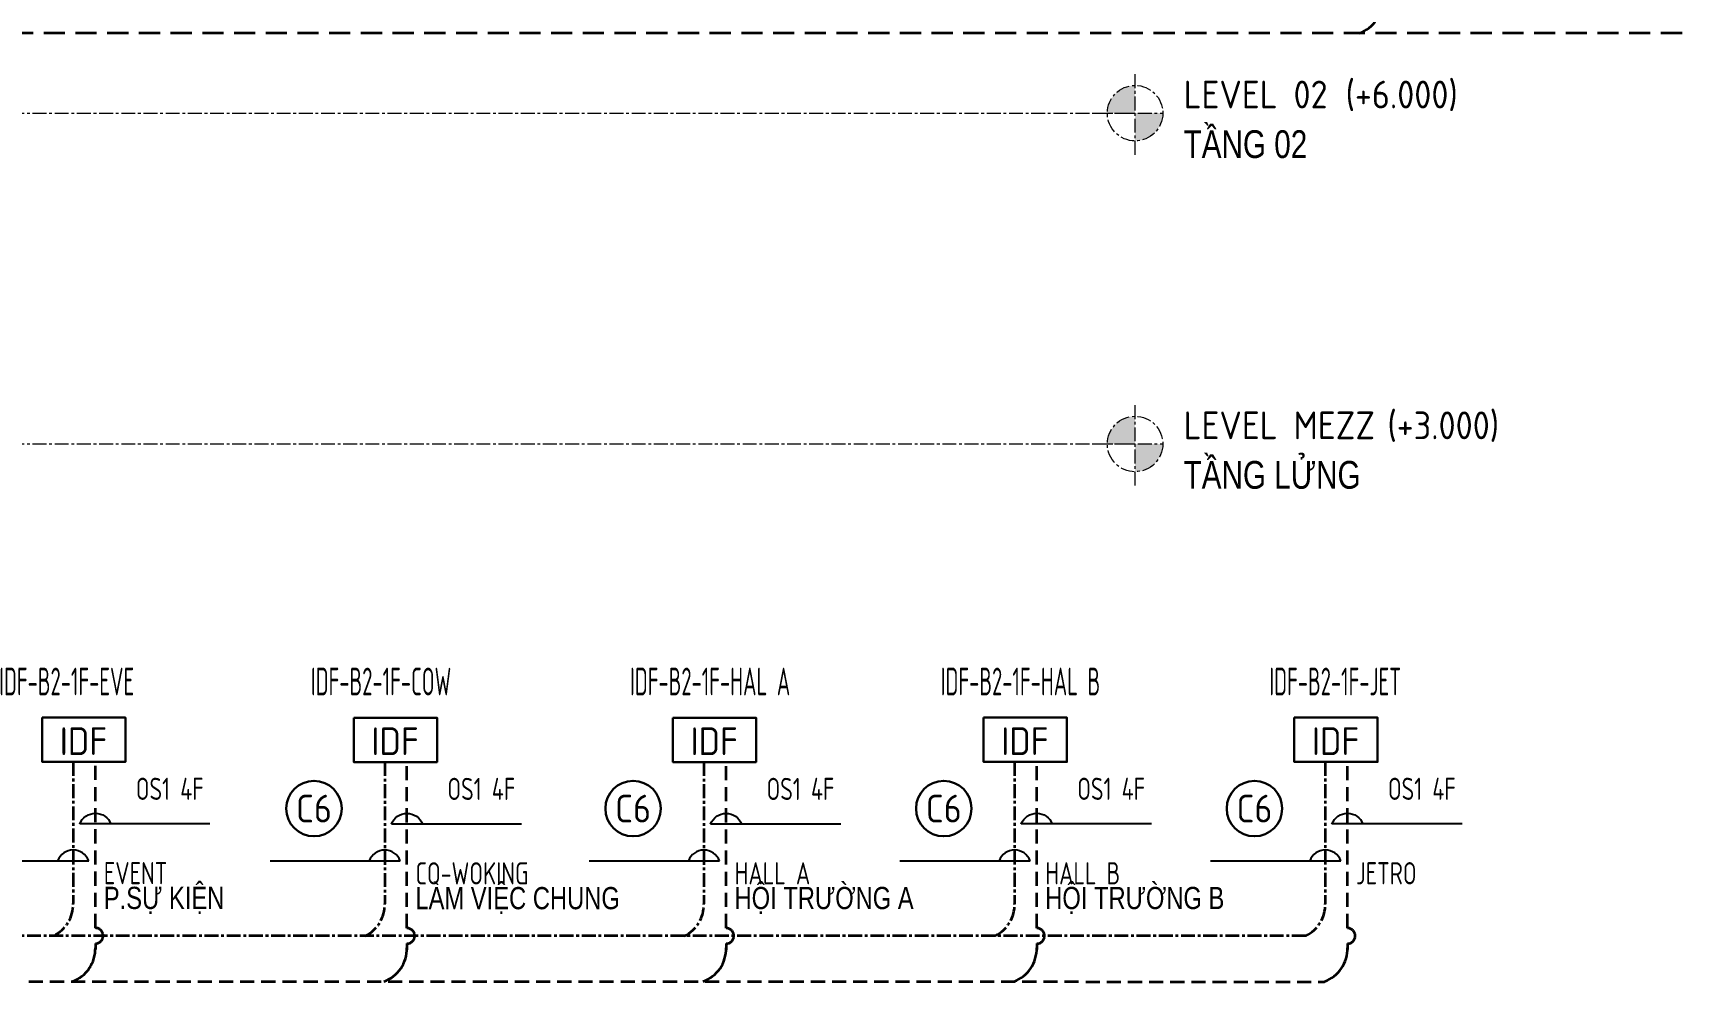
# Model space of a CAD drawing. Header units: millimetres. Extents: x -197 to 1453, y -101 to 618.
# Drawn here: x 587.1 to 735.7, y 228.5 to 314.1 of the extents above; entities that cross this region are included whole.
import ezdxf
from ezdxf.enums import TextEntityAlignment as Align

# ---------------------------------------------------------------- set-up
doc = ezdxf.new("R2010")
doc.units = ezdxf.units.MM
for name, pattern in [('HC-B_EC0-112 ZONE B-TELEPHONE & DATA SYSTEM SCHEMATIC (200529)$0$x-219010-E-00_Tell & Data System Schematic$0$CENTER', [2, 1.25, -0.25, 0.25, -0.25]), ('HC-B_EC0-112 ZONE B-TELEPHONE & DATA SYSTEM SCHEMATIC (200529)$0$x-219010-E-00_Tell & Data System Schematic$0$GEC-COMM_HIDDEN', [9.525, 6.35, -3.175]), ('HC-B_EC0-112 ZONE B-TELEPHONE & DATA SYSTEM SCHEMATIC (200529)$0$xx-219010_E-Tell & Data System Floor line$0$CENTER', [2, 1.25, -0.25, 0.25, -0.25])]:
    doc.linetypes.add(name, pattern=pattern)
for name, color, linetype, lineweight in [('HC-B_EC0-112 ZONE B-TELEPHONE & DATA SYSTEM SCHEMATIC (200529)$0$GEC-E-COMM-CABLE-CAT6', 3, 'HC-B_EC0-112 ZONE B-TELEPHONE & DATA SYSTEM SCHEMATIC (200529)$0$x-219010-E-00_Tell & Data System Schematic$0$CENTER', 35), ('HC-B_EC0-112 ZONE B-TELEPHONE & DATA SYSTEM SCHEMATIC (200529)$0$GEC-E-COMM-EQPM', 6, 'Continuous', 30), ('HC-B_EC0-112 ZONE B-TELEPHONE & DATA SYSTEM SCHEMATIC (200529)$0$GEC-E-COMM-OPTICAL FIBER- 4F', 5, 'HC-B_EC0-112 ZONE B-TELEPHONE & DATA SYSTEM SCHEMATIC (200529)$0$x-219010-E-00_Tell & Data System Schematic$0$GEC-COMM_HIDDEN', 35), ('HC-B_EC0-112 ZONE B-TELEPHONE & DATA SYSTEM SCHEMATIC (200529)$0$GEC-E-DIAG-EQPM', 6, 'Continuous', 30), ('HC-B_EC0-112 ZONE B-TELEPHONE & DATA SYSTEM SCHEMATIC (200529)$0$xx-219010_E-Tell & Data System Floor line$0$GEC-G-DIAG-FLOR', 8, 'HC-B_EC0-112 ZONE B-TELEPHONE & DATA SYSTEM SCHEMATIC (200529)$0$xx-219010_E-Tell & Data System Floor line$0$CENTER', 9)]:
    doc.layers.add(name, color=color, linetype=linetype, lineweight=lineweight)
doc.layers.add('HC-B_EC0-112 ZONE B-TELEPHONE & DATA SYSTEM SCHEMATIC (200529)$0$GEC-G-ANNO-TEXT-EN', color=7, linetype='Continuous')
doc.styles.add('HC-B_EC0-112 ZONE B-TELEPHONE & DATA SYSTEM SCHEMATIC (200529)$0$x-219010-E-00_Tell & Data System Schematic$0$GEC-EN_Text Style-2.5mm-Isocp', font='isocp.shx', dxfattribs={"width": 0.8, "height": 2.5})
doc.styles.add('HC-B_EC0-112 ZONE B-TELEPHONE & DATA SYSTEM SCHEMATIC (200529)$0$x-219010-E-00_Tell & Data System Schematic$0$GEC-VN_Text Style-2.5mm-Hoatbif-WF 0.8', font='hoatbif.shx', dxfattribs={"width": 0.8, "height": 2.5})
doc.styles.add('HC-B_EC0-112 ZONE B-TELEPHONE & DATA SYSTEM SCHEMATIC (200529)$0$xx-219010_E-Tell & Data System Floor line$0$GEC-EN_Text Style-2.5mm-Isocp', font='isocp.shx', dxfattribs={"height": 2.5})
doc.styles.add('HC-B_EC0-112 ZONE B-TELEPHONE & DATA SYSTEM SCHEMATIC (200529)$0$xx-219010_E-Tell & Data System Floor line$0$GEC-VN_Text Style-2.5mm-Hoatbif-WF 0.8', font='hoatbif.shx', dxfattribs={"width": 0.8, "height": 2.5})

# ---------------------------------------------------------------- blocks, each defined once
blk = doc.blocks.new('HC-B_EC0-112 ZONE B-TELEPHONE & DATA SYSTEM SCHEMATIC (200529)$0$xx-219010_E-Tell & Data System Floor line$0$GEC-M&E_ELEVATION LEVEL')
at = {"lineweight": 9}
h = blk.add_hatch(color=251, dxfattribs=at)
edge = h.paths.add_edge_path(flags=0)
edge.add_line((0, 0), (-2.5, 0))
edge.add_arc((0, 0), 2.5, 90, 180, ccw=False)
edge.add_line((0, 2.5), (0, 0))
h = blk.add_hatch(color=251, dxfattribs=at)
edge = h.paths.add_edge_path(flags=0)
edge.add_line((0, 0), (2.5, 0))
edge.add_arc((0, 0), 2.5, -90, 0, ccw=False)
edge.add_line((0, -2.5), (0, 0))
for p, q in [((0, -3.75), (0, 3.75)), ((-3.75, 0), (2.5, 0))]:
    blk.add_line(p, q, dxfattribs=at)
blk.add_circle((0, 0), 2.5, dxfattribs=at)
at = {"color": 7, "style": 'HC-B_EC0-112 ZONE B-TELEPHONE & DATA SYSTEM SCHEMATIC (200529)$0$xx-219010_E-Tell & Data System Floor line$0$GEC-EN_Text Style-2.5mm-Isocp'}
for tag, p in [('GEC-NAME', (4.07, 0.43)), ('DESCRIPTION-1', (4.07, -3.07)), ('DESCRIPTION-2', (4.07, -6.57)), ('SPARE', (4.07, -10.07))]:
    blk.add_attdef(tag, p, '', height=2.5, dxfattribs=at)
blk = doc.blocks.new('HC-B_EC0-112 ZONE B-TELEPHONE & DATA SYSTEM SCHEMATIC (200529)$0$xx-219010_E-Tell & Data System Floor line', base_point=(-18, 186.01))
at = {"layer": 'HC-B_EC0-112 ZONE B-TELEPHONE & DATA SYSTEM SCHEMATIC (200529)$0$xx-219010_E-Tell & Data System Floor line$0$GEC-G-DIAG-FLOR'}
for p, q in [((396.89, 492.84), (756.25, 492.84)), ((396.89, 463.03), (756.25, 463.03))]:
    blk.add_line(p, q, dxfattribs=at)
ref = blk.add_blockref('HC-B_EC0-112 ZONE B-TELEPHONE & DATA SYSTEM SCHEMATIC (200529)$0$xx-219010_E-Tell & Data System Floor line$0$GEC-M&E_ELEVATION LEVEL', (756.25, 492.84), dxfattribs=at)
ref.add_attrib('GEC-NAME', 'LEVEL 02', (760.62, 493.27), dxfattribs={"layer": '0', "color": 7, "height": 2.5, "style": 'HC-B_EC0-112 ZONE B-TELEPHONE & DATA SYSTEM SCHEMATIC (200529)$0$xx-219010_E-Tell & Data System Floor line$0$GEC-EN_Text Style-2.5mm-Isocp'})
ref.add_attrib('DESCRIPTION-1', 'TÇNG 02', (760.62, 488.8), dxfattribs={"layer": '0', "color": 7, "height": 2.5, "style": 'HC-B_EC0-112 ZONE B-TELEPHONE & DATA SYSTEM SCHEMATIC (200529)$0$xx-219010_E-Tell & Data System Floor line$0$GEC-VN_Text Style-2.5mm-Hoatbif-WF 0.8', "width": 0.8})
ref.add_attrib('DESCRIPTION-2', '(+6.000)', (775.22, 493.27), dxfattribs={"layer": '0', "color": 7, "height": 2.5, "style": 'HC-B_EC0-112 ZONE B-TELEPHONE & DATA SYSTEM SCHEMATIC (200529)$0$xx-219010_E-Tell & Data System Floor line$0$GEC-EN_Text Style-2.5mm-Isocp'})
ref = blk.add_blockref('HC-B_EC0-112 ZONE B-TELEPHONE & DATA SYSTEM SCHEMATIC (200529)$0$xx-219010_E-Tell & Data System Floor line$0$GEC-M&E_ELEVATION LEVEL', (756.25, 463.03), dxfattribs=at)
ref.add_attrib('GEC-NAME', 'LEVEL MEZZ', (760.62, 463.46), dxfattribs={"layer": '0', "color": 7, "height": 2.5, "style": 'HC-B_EC0-112 ZONE B-TELEPHONE & DATA SYSTEM SCHEMATIC (200529)$0$xx-219010_E-Tell & Data System Floor line$0$GEC-EN_Text Style-2.5mm-Isocp'})
ref.add_attrib('DESCRIPTION-1', 'TÇNG LöNG', (760.62, 459), dxfattribs={"layer": '0', "color": 7, "height": 2.5, "style": 'HC-B_EC0-112 ZONE B-TELEPHONE & DATA SYSTEM SCHEMATIC (200529)$0$xx-219010_E-Tell & Data System Floor line$0$GEC-VN_Text Style-2.5mm-Hoatbif-WF 0.8', "width": 0.8})
ref.add_attrib('DESCRIPTION-2', '(+3.000)', (778.99, 463.46), dxfattribs={"layer": '0', "color": 7, "height": 2.5, "style": 'HC-B_EC0-112 ZONE B-TELEPHONE & DATA SYSTEM SCHEMATIC (200529)$0$xx-219010_E-Tell & Data System Floor line$0$GEC-EN_Text Style-2.5mm-Isocp'})
blk = doc.blocks.new('HC-B_EC0-112 ZONE B-TELEPHONE & DATA SYSTEM SCHEMATIC (200529)$0$x-219010-E-00_Tell & Data System Schematic$0$GEC-E_COMMS-RDF (1)')
blk.add_lwpolyline([(-5.5, 0), (2, 0), (2, -4), (-5.5, -4)], close=True)
at = {"color": 7, "style": 'HC-B_EC0-112 ZONE B-TELEPHONE & DATA SYSTEM SCHEMATIC (200529)$0$x-219010-E-00_Tell & Data System Schematic$0$GEC-EN_Text Style-2.5mm-Isocp'}
for tag, p in [('DESCRIPTION-1', (7.72, -1.46)), ('DESCRIPTION-2', (7.72, -4.96)), ('SPARE', (7.72, -8.46))]:
    blk.add_attdef(tag, p, '', height=2.5, dxfattribs=at)
blk.add_attdef('GEC-NAME', text='', height=2.5, dxfattribs=at).set_placement((-1.78, -2.12), align=Align.MIDDLE)
blk = doc.blocks.new('HC-B_EC0-112 ZONE B-TELEPHONE & DATA SYSTEM SCHEMATIC (200529)$0$x-219010-E-00_Tell & Data System Schematic$0$Ky hieu cap')
blk.add_lwpolyline([(523.79, 257.11), (534.36, 257.11), (535.52, 257.11)])
blk.add_arc((534.12, 256.59), 1.49, 20.0579, 159.9421)
blk = doc.blocks.new('HC-B_EC0-112 ZONE B-TELEPHONE & DATA SYSTEM SCHEMATIC (200529)$0$x-219010-E-00_Tell & Data System Schematic$0$GEC-E_COMMS-CABLE-CAT.6')
blk.add_circle((0, 0), 2.5)
at = {"color": 7, "style": 'HC-B_EC0-112 ZONE B-TELEPHONE & DATA SYSTEM SCHEMATIC (200529)$0$x-219010-E-00_Tell & Data System Schematic$0$GEC-EN_Text Style-2.5mm-Isocp'}
for tag, p in [('DESCRIPTION-1', (8.39, 0.28)), ('DESCRIPTION-2', (8.39, -3.22)), ('SPARE', (8.39, -6.72))]:
    blk.add_attdef(tag, p, '', height=2.5, dxfattribs=at)
blk.add_attdef('GEC-NAME', text='', height=2.5, dxfattribs=at).set_placement((0, 0), align=Align.MIDDLE)
blk = doc.blocks.new('HC-B_EC0-112 ZONE B-TELEPHONE & DATA SYSTEM SCHEMATIC (200529)')
at = {"layer": 'HC-B_EC0-112 ZONE B-TELEPHONE & DATA SYSTEM SCHEMATIC (200529)$0$GEC-E-COMM-CABLE-CAT6'}
for p, q in [((590.69, 248.37), (590.69, 235.61)), ((618.77, 248.36), (618.77, 235.59)), ((647.53, 248.36), (647.53, 235.59)), ((675.53, 248.37), (675.53, 235.6)), ((703.53, 248.37), (703.53, 235.6)), ((701.78, 232.7), (461.95, 232.71))]:
    blk.add_line(p, q, dxfattribs=at)
for centre in [(587.55, 235.53), (615.63, 235.51), (644.39, 235.51), (672.39, 235.52), (700.39, 235.52)]:
    blk.add_arc(centre, 3.14, 296.282, 1.4658, dxfattribs=at)
at = {"layer": 'HC-B_EC0-112 ZONE B-TELEPHONE & DATA SYSTEM SCHEMATIC (200529)$0$GEC-E-COMM-OPTICAL FIBER- 4F', "ltscale": 0.2}
for p, q in [((592.69, 233.41), (592.69, 248.37)), ((620.77, 233.4), (620.77, 248.36)), ((649.53, 233.4), (649.53, 248.36)), ((677.53, 233.4), (677.53, 248.37)), ((705.53, 233.4), (705.53, 248.37)), ((592.69, 232.01), (592.69, 231.46)), ((620.77, 232), (620.77, 231.45)), ((649.53, 232), (649.53, 231.45)), ((677.53, 232), (677.53, 231.46)), ((705.53, 232), (705.53, 231.46)), ((434.29, 228.6), (703.45, 228.57))]:
    blk.add_line(p, q, dxfattribs=at)
at = {"layer": 'HC-B_EC0-112 ZONE B-TELEPHONE & DATA SYSTEM SCHEMATIC (200529)$0$GEC-E-COMM-OPTICAL FIBER- 4F', "linetype": 'HC-B_EC0-112 ZONE B-TELEPHONE & DATA SYSTEM SCHEMATIC (200529)$0$x-219010-E-00_Tell & Data System Schematic$0$GEC-COMM_HIDDEN', "ltscale": 0.3}
blk.add_lwpolyline([(735.68, 314.05), (426.7, 314.05, 0.414214), (424.7, 312.05), (424.7, 228.45)], format="xyb", dxfattribs=at)
at = {"layer": 'HC-B_EC0-112 ZONE B-TELEPHONE & DATA SYSTEM SCHEMATIC (200529)$0$GEC-E-COMM-OPTICAL FIBER- 4F'}
for centre, radius, start, end in [((705.55, 317), 3.14, 289.8253, 1.4658), ((592.69, 232.71), 0.7, 270, 90), ((620.77, 232.7), 0.7, 270, 90), ((649.53, 232.7), 0.7, 270, 90), ((677.53, 232.7), 0.7, 270, 90), ((705.53, 232.7), 0.7, 270, 90), ((589.55, 231.55), 3.14, 289.8253, 1.4658), ((617.63, 231.54), 3.14, 289.8253, 1.4658), ((646.39, 231.54), 3.14, 289.8253, 1.4658), ((674.39, 231.55), 3.14, 289.8253, 1.4658), ((702.39, 231.55), 3.14, 289.8253, 1.4658)]:
    blk.add_arc(centre, radius, start, end, dxfattribs=at)
blk.add_blockref('HC-B_EC0-112 ZONE B-TELEPHONE & DATA SYSTEM SCHEMATIC (200529)$0$xx-219010_E-Tell & Data System Floor line', (-87.86, 0))
at = {"layer": 'HC-B_EC0-112 ZONE B-TELEPHONE & DATA SYSTEM SCHEMATIC (200529)$0$GEC-E-COMM-EQPM'}
ref = blk.add_blockref('HC-B_EC0-112 ZONE B-TELEPHONE & DATA SYSTEM SCHEMATIC (200529)$0$x-219010-E-00_Tell & Data System Schematic$0$GEC-E_COMMS-RDF (1)', (593.4, 252.37), dxfattribs=at)
ref.add_attrib('GEC-NAME', 'IDF', dxfattribs={"layer": '0', "color": 7, "height": 2.5, "style": 'HC-B_EC0-112 ZONE B-TELEPHONE & DATA SYSTEM SCHEMATIC (200529)$0$x-219010-E-00_Tell & Data System Schematic$0$GEC-EN_Text Style-2.5mm-Isocp'}).set_placement((591.62, 250.25), align=Align.MIDDLE)
ref.add_attrib('DESCRIPTION-1', 'IDF-B2-1F-EVE', (584.02, 254.37), dxfattribs={"layer": '0', "color": 7, "height": 2.5, "style": 'HC-B_EC0-112 ZONE B-TELEPHONE & DATA SYSTEM SCHEMATIC (200529)$0$x-219010-E-00_Tell & Data System Schematic$0$GEC-EN_Text Style-2.5mm-Isocp', "width": 0.6})
ref = blk.add_blockref('HC-B_EC0-112 ZONE B-TELEPHONE & DATA SYSTEM SCHEMATIC (200529)$0$x-219010-E-00_Tell & Data System Schematic$0$GEC-E_COMMS-RDF (1)', (621.48, 252.36), dxfattribs=at)
ref.add_attrib('GEC-NAME', 'IDF', dxfattribs={"layer": '0', "color": 7, "height": 2.5, "style": 'HC-B_EC0-112 ZONE B-TELEPHONE & DATA SYSTEM SCHEMATIC (200529)$0$x-219010-E-00_Tell & Data System Schematic$0$GEC-EN_Text Style-2.5mm-Isocp'}).set_placement((619.7, 250.24), align=Align.MIDDLE)
ref.add_attrib('DESCRIPTION-1', 'IDF-B2-1F-COW', (612.11, 254.37), dxfattribs={"layer": '0', "color": 7, "height": 2.5, "style": 'HC-B_EC0-112 ZONE B-TELEPHONE & DATA SYSTEM SCHEMATIC (200529)$0$x-219010-E-00_Tell & Data System Schematic$0$GEC-EN_Text Style-2.5mm-Isocp', "width": 0.6})
ref = blk.add_blockref('HC-B_EC0-112 ZONE B-TELEPHONE & DATA SYSTEM SCHEMATIC (200529)$0$x-219010-E-00_Tell & Data System Schematic$0$GEC-E_COMMS-RDF (1)', (650.24, 252.36), dxfattribs=at)
ref.add_attrib('GEC-NAME', 'IDF', dxfattribs={"layer": '0', "color": 7, "height": 2.5, "style": 'HC-B_EC0-112 ZONE B-TELEPHONE & DATA SYSTEM SCHEMATIC (200529)$0$x-219010-E-00_Tell & Data System Schematic$0$GEC-EN_Text Style-2.5mm-Isocp'}).set_placement((648.46, 250.24), align=Align.MIDDLE)
ref.add_attrib('DESCRIPTION-1', 'IDF-B2-1F-HAL A', (640.87, 254.37), dxfattribs={"layer": '0', "color": 7, "height": 2.5, "style": 'HC-B_EC0-112 ZONE B-TELEPHONE & DATA SYSTEM SCHEMATIC (200529)$0$x-219010-E-00_Tell & Data System Schematic$0$GEC-EN_Text Style-2.5mm-Isocp', "width": 0.6})
ref = blk.add_blockref('HC-B_EC0-112 ZONE B-TELEPHONE & DATA SYSTEM SCHEMATIC (200529)$0$x-219010-E-00_Tell & Data System Schematic$0$GEC-E_COMMS-RDF (1)', (678.24, 252.37), dxfattribs=at)
ref.add_attrib('GEC-NAME', 'IDF', dxfattribs={"layer": '0', "color": 7, "height": 2.5, "style": 'HC-B_EC0-112 ZONE B-TELEPHONE & DATA SYSTEM SCHEMATIC (200529)$0$x-219010-E-00_Tell & Data System Schematic$0$GEC-EN_Text Style-2.5mm-Isocp'}).set_placement((676.46, 250.25), align=Align.MIDDLE)
ref.add_attrib('DESCRIPTION-1', 'IDF-B2-1F-HAL B', (668.87, 254.37), dxfattribs={"layer": '0', "color": 7, "height": 2.5, "style": 'HC-B_EC0-112 ZONE B-TELEPHONE & DATA SYSTEM SCHEMATIC (200529)$0$x-219010-E-00_Tell & Data System Schematic$0$GEC-EN_Text Style-2.5mm-Isocp', "width": 0.6})
ref = blk.add_blockref('HC-B_EC0-112 ZONE B-TELEPHONE & DATA SYSTEM SCHEMATIC (200529)$0$x-219010-E-00_Tell & Data System Schematic$0$GEC-E_COMMS-RDF (1)', (706.24, 252.37), dxfattribs=at)
ref.add_attrib('GEC-NAME', 'IDF', dxfattribs={"layer": '0', "color": 7, "height": 2.5, "style": 'HC-B_EC0-112 ZONE B-TELEPHONE & DATA SYSTEM SCHEMATIC (200529)$0$x-219010-E-00_Tell & Data System Schematic$0$GEC-EN_Text Style-2.5mm-Isocp'}).set_placement((704.46, 250.25), align=Align.MIDDLE)
ref.add_attrib('DESCRIPTION-1', 'IDF-B2-1F-JET', (698.49, 254.37), dxfattribs={"layer": '0', "color": 7, "height": 2.5, "style": 'HC-B_EC0-112 ZONE B-TELEPHONE & DATA SYSTEM SCHEMATIC (200529)$0$x-219010-E-00_Tell & Data System Schematic$0$GEC-EN_Text Style-2.5mm-Isocp', "width": 0.6})
at = {"layer": 'HC-B_EC0-112 ZONE B-TELEPHONE & DATA SYSTEM SCHEMATIC (200529)$0$GEC-E-DIAG-EQPM', "color": 1}
ref = blk.add_blockref('HC-B_EC0-112 ZONE B-TELEPHONE & DATA SYSTEM SCHEMATIC (200529)$0$x-219010-E-00_Tell & Data System Schematic$0$GEC-E_COMMS-CABLE-CAT.6', (612.39, 244.17), dxfattribs=at)
ref.add_attrib('GEC-NAME', 'C6', dxfattribs={"layer": '0', "color": 7, "height": 2.5, "style": 'HC-B_EC0-112 ZONE B-TELEPHONE & DATA SYSTEM SCHEMATIC (200529)$0$x-219010-E-00_Tell & Data System Schematic$0$GEC-EN_Text Style-2.5mm-Isocp'}).set_placement((612.39, 244.17), align=Align.MIDDLE)
ref = blk.add_blockref('HC-B_EC0-112 ZONE B-TELEPHONE & DATA SYSTEM SCHEMATIC (200529)$0$x-219010-E-00_Tell & Data System Schematic$0$GEC-E_COMMS-CABLE-CAT.6', (641.15, 244.17), dxfattribs=at)
ref.add_attrib('GEC-NAME', 'C6', dxfattribs={"layer": '0', "color": 7, "height": 2.5, "style": 'HC-B_EC0-112 ZONE B-TELEPHONE & DATA SYSTEM SCHEMATIC (200529)$0$x-219010-E-00_Tell & Data System Schematic$0$GEC-EN_Text Style-2.5mm-Isocp'}).set_placement((641.15, 244.17), align=Align.MIDDLE)
ref = blk.add_blockref('HC-B_EC0-112 ZONE B-TELEPHONE & DATA SYSTEM SCHEMATIC (200529)$0$x-219010-E-00_Tell & Data System Schematic$0$GEC-E_COMMS-CABLE-CAT.6', (669.15, 244.17), dxfattribs=at)
ref.add_attrib('GEC-NAME', 'C6', dxfattribs={"layer": '0', "color": 7, "height": 2.5, "style": 'HC-B_EC0-112 ZONE B-TELEPHONE & DATA SYSTEM SCHEMATIC (200529)$0$x-219010-E-00_Tell & Data System Schematic$0$GEC-EN_Text Style-2.5mm-Isocp'}).set_placement((669.15, 244.17), align=Align.MIDDLE)
ref = blk.add_blockref('HC-B_EC0-112 ZONE B-TELEPHONE & DATA SYSTEM SCHEMATIC (200529)$0$x-219010-E-00_Tell & Data System Schematic$0$GEC-E_COMMS-CABLE-CAT.6', (697.15, 244.17), dxfattribs=at)
ref.add_attrib('GEC-NAME', 'C6', dxfattribs={"layer": '0', "color": 7, "height": 2.5, "style": 'HC-B_EC0-112 ZONE B-TELEPHONE & DATA SYSTEM SCHEMATIC (200529)$0$x-219010-E-00_Tell & Data System Schematic$0$GEC-EN_Text Style-2.5mm-Isocp'}).set_placement((697.15, 244.17), align=Align.MIDDLE)
at = {"layer": 'HC-B_EC0-112 ZONE B-TELEPHONE & DATA SYSTEM SCHEMATIC (200529)$0$GEC-G-ANNO-TEXT-EN', "xscale": -1}
for p in [(1126.81, -14.33), (1154.89, -14.34), (1183.65, -14.34), (1211.65, -14.33), (1239.65, -14.33)]:
    blk.add_blockref('HC-B_EC0-112 ZONE B-TELEPHONE & DATA SYSTEM SCHEMATIC (200529)$0$x-219010-E-00_Tell & Data System Schematic$0$Ky hieu cap', p, dxfattribs=at)
at = {"layer": 'HC-B_EC0-112 ZONE B-TELEPHONE & DATA SYSTEM SCHEMATIC (200529)$0$GEC-G-ANNO-TEXT-EN'}
for p in [(56.57, -17.64), (84.65, -17.65), (113.41, -17.65), (141.41, -17.64), (169.41, -17.64)]:
    blk.add_blockref('HC-B_EC0-112 ZONE B-TELEPHONE & DATA SYSTEM SCHEMATIC (200529)$0$x-219010-E-00_Tell & Data System Schematic$0$Ky hieu cap', p, dxfattribs=at)
at = {"layer": 'HC-B_EC0-112 ZONE B-TELEPHONE & DATA SYSTEM SCHEMATIC (200529)$0$GEC-G-ANNO-TEXT-EN', "linetype": 'HC-B_EC0-112 ZONE B-TELEPHONE & DATA SYSTEM SCHEMATIC (200529)$0$x-219010-E-00_Tell & Data System Schematic$0$GEC-COMM_HIDDEN', "char_height": 2, "attachment_point": 3, "style": 'HC-B_EC0-112 ZONE B-TELEPHONE & DATA SYSTEM SCHEMATIC (200529)$0$x-219010-E-00_Tell & Data System Schematic$0$GEC-EN_Text Style-2.5mm-Isocp'}
for insert in [(602.45, 246.95), (630.53, 246.94), (659.29, 246.94), (687.29, 246.95), (715.29, 246.95)]:
    blk.add_mtext_dynamic_manual_height_columns('OS1 4F', width=19.3509, gutter_width=12.5, heights=[0], dxfattribs=dict(at, insert=insert))
at = {"layer": 'HC-B_EC0-112 ZONE B-TELEPHONE & DATA SYSTEM SCHEMATIC (200529)$0$GEC-G-ANNO-TEXT-EN', "linetype": 'HC-B_EC0-112 ZONE B-TELEPHONE & DATA SYSTEM SCHEMATIC (200529)$0$x-219010-E-00_Tell & Data System Schematic$0$GEC-COMM_HIDDEN', "char_height": 2, "attachment_point": 1, "line_spacing_factor": 0.6}
for s, width, insert, style in [('EVENT', 19.3509, (593.45, 239.35), 'HC-B_EC0-112 ZONE B-TELEPHONE & DATA SYSTEM SCHEMATIC (200529)$0$x-219010-E-00_Tell & Data System Schematic$0$GEC-EN_Text Style-2.5mm-Isocp'), ('CO-WOKING', 19.3509, (621.54, 239.33), 'HC-B_EC0-112 ZONE B-TELEPHONE & DATA SYSTEM SCHEMATIC (200529)$0$x-219010-E-00_Tell & Data System Schematic$0$GEC-EN_Text Style-2.5mm-Isocp'), ('HALL A', 19.3509, (650.3, 239.34), 'HC-B_EC0-112 ZONE B-TELEPHONE & DATA SYSTEM SCHEMATIC (200529)$0$x-219010-E-00_Tell & Data System Schematic$0$GEC-EN_Text Style-2.5mm-Isocp'), ('HALL B', 19.3509, (678.3, 239.34), 'HC-B_EC0-112 ZONE B-TELEPHONE & DATA SYSTEM SCHEMATIC (200529)$0$x-219010-E-00_Tell & Data System Schematic$0$GEC-EN_Text Style-2.5mm-Isocp'), ('JETRO', 19.3509, (706.3, 239.34), 'HC-B_EC0-112 ZONE B-TELEPHONE & DATA SYSTEM SCHEMATIC (200529)$0$x-219010-E-00_Tell & Data System Schematic$0$GEC-EN_Text Style-2.5mm-Isocp'), ('P.Sù KIÖN', 21.739, (593.45, 237.12), 'HC-B_EC0-112 ZONE B-TELEPHONE & DATA SYSTEM SCHEMATIC (200529)$0$x-219010-E-00_Tell & Data System Schematic$0$GEC-VN_Text Style-2.5mm-Hoatbif-WF 0.8'), ('LµM VIÖC CHUNG', 21.739, (621.53, 237.1), 'HC-B_EC0-112 ZONE B-TELEPHONE & DATA SYSTEM SCHEMATIC (200529)$0$x-219010-E-00_Tell & Data System Schematic$0$GEC-VN_Text Style-2.5mm-Hoatbif-WF 0.8'), ('HéI TR¦êNG A', 21.739, (650.29, 237.11), 'HC-B_EC0-112 ZONE B-TELEPHONE & DATA SYSTEM SCHEMATIC (200529)$0$x-219010-E-00_Tell & Data System Schematic$0$GEC-VN_Text Style-2.5mm-Hoatbif-WF 0.8'), ('HéI TR¦êNG B', 21.739, (678.29, 237.11), 'HC-B_EC0-112 ZONE B-TELEPHONE & DATA SYSTEM SCHEMATIC (200529)$0$x-219010-E-00_Tell & Data System Schematic$0$GEC-VN_Text Style-2.5mm-Hoatbif-WF 0.8')]:
    blk.add_mtext_dynamic_manual_height_columns(s, width=width, gutter_width=12.5, heights=[0], dxfattribs=dict(at, insert=insert, style=style))

msp = doc.modelspace()

# ---------------------------------------------------------------- block references
msp.add_blockref('HC-B_EC0-112 ZONE B-TELEPHONE & DATA SYSTEM SCHEMATIC (200529)', (0, 0))

doc.saveas('drawing.dxf')
